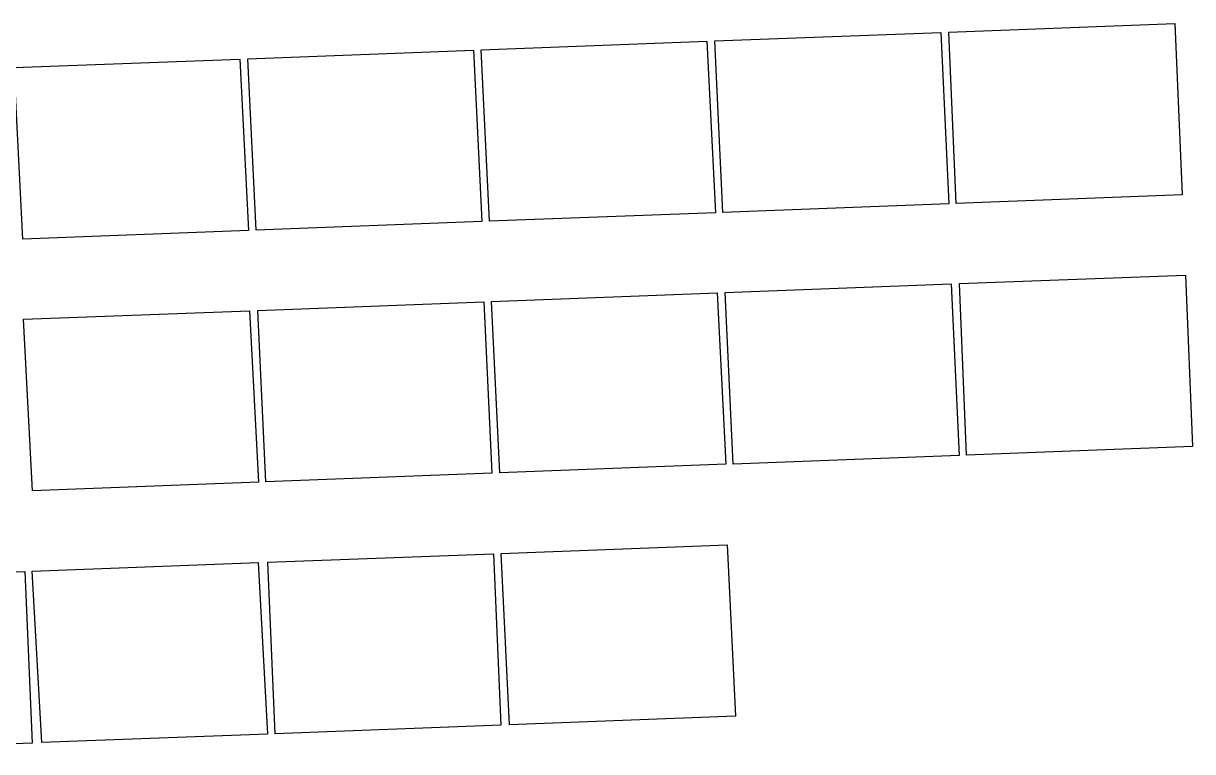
# Model space of a CAD drawing. Header units: metres. Extents: x 1956498 to 1957612, y 2277909 to 2278547.
# Drawn here: x 1956763.93 to 1956802.94, y 2278155.35 to 2278179.64 of the extents above; entities that cross this region are included whole.
import ezdxf

# ---------------------------------------------------------------- set-up
doc = ezdxf.new("R2010")
doc.units = ezdxf.units.M
doc.layers.add('PVcase PV Modules (full frames)', color=142, linetype='Continuous')

# ---------------------------------------------------------------- blocks, each defined once
blk = doc.blocks.new('3P6@20DEG F FX ID1 PVBlock')
at = {"color": 0, "transparency": 33554687}
blk.add_polyline3d([(0, 0, 2.083586713139974), (7.539539347030692, 0.2870042413902952, 2.083586713139975), (7.757297679336461, -5.433460050740019, 1.675326544159361e-15), (0.2177583323057694, -5.720464292130313, 0)], close=True, dxfattribs=at)

msp = doc.modelspace()

# ---------------------------------------------------------------- block references
at = {"layer": 'PVcase PV Modules (full frames)', "color": 144, "true_color": 0x007ca5, "transparency": 33554687, "extrusion": (-0.0150279942122016, -0.0005720638728663577, 0.9998869096717306), "rotation": 359.9997537009103}
msp.add_blockref('3P6@20DEG F FX ID1 PVBlock', (1956583.119927373, 2278162.512891823, -30093.773006649), dxfattribs=at)
at = {"layer": 'PVcase PV Modules (full frames)', "color": 144, "true_color": 0x007ca5, "transparency": 33554687, "extrusion": (-0.02306730909924508, -0.0008780928441671459, 0.9997335285984346), "rotation": 87.82000000000001}
msp.add_blockref('3P6@20DEG F FX ID1 PVBlock', (-2202096.020555725, 2041500.559837958, -46522.3453045751), dxfattribs=at)
at = {"layer": 'PVcase PV Modules (full frames)', "color": 144, "true_color": 0x007ca5, "transparency": 33554687, "extrusion": (-0.03017752074912577, -0.001148754061884927, 0.999543894786788), "rotation": 87.82000000000001}
msp.add_blockref('3P6@20DEG F FX ID1 PVBlock', (-2202096.020555725, 2041102.115180033, -61052.24576770662), dxfattribs=at)
at = {"layer": 'PVcase PV Modules (full frames)', "color": 144, "true_color": 0x007ca5, "transparency": 33554687, "extrusion": (-0.02975744494728363, -0.0011327632259353, 0.9995565073159612), "rotation": 87.82000000000001}
msp.add_blockref('3P6@20DEG F FX ID1 PVBlock', (-2202096.020555725, 2041135.406576282, -60193.80897580277), dxfattribs=at)
at = {"layer": 'PVcase PV Modules (full frames)', "color": 144, "true_color": 0x007ca5, "transparency": 33554687, "extrusion": (-0.0352519061012424, -0.001341918398785671, 0.9993775574682674), "rotation": 87.82000000000001}
msp.add_blockref('3P6@20DEG F FX ID1 PVBlock', (-2202096.020555725, 2040757.783009302, -71421.81940801331), dxfattribs=at)
at = {"layer": 'PVcase PV Modules (full frames)', "color": 144, "true_color": 0x007ca5, "transparency": 33554687, "extrusion": (-0.02180933243831052, -0.0008302060143967823, 0.9997618035195028), "rotation": 87.82000000000001}
msp.add_blockref('3P6@20DEG F FX ID1 PVBlock', (-2202087.621018474, 2041557.542848383, -43951.92629012256), dxfattribs=at)
at = {"layer": 'PVcase PV Modules (full frames)', "color": 144, "true_color": 0x007ca5, "transparency": 33554687, "extrusion": (-0.01020555822200111, -0.0003884903786095985, 0.9999478464683061), "rotation": 359.9998864149884}
msp.add_blockref('3P6@20DEG F FX ID1 PVBlock', (1956699.559561367, 2278163.27238142, -20239.30318883878), dxfattribs=at)
at = {"layer": 'PVcase PV Modules (full frames)', "color": 144, "true_color": 0x007ca5, "transparency": 33554687, "extrusion": (-0.03072130144148664, -0.00116945391606835, 0.9995273052874941), "rotation": 87.82000000000001}
msp.add_blockref('3P6@20DEG F FX ID1 PVBlock', (-2202087.621018473, 2041076.387190341, -62163.76209398163), dxfattribs=at)
at = {"layer": 'PVcase PV Modules (full frames)', "color": 144, "true_color": 0x007ca5, "transparency": 33554687, "extrusion": (-0.02110357455680259, -0.0008033402476616859, 0.9997769720219465), "rotation": 87.82000000000001}
msp.add_blockref('3P6@20DEG F FX ID1 PVBlock', (-2202087.621018473, 2041572.47264097, -42509.7672727464), dxfattribs=at)
at = {"layer": 'PVcase PV Modules (full frames)', "color": 144, "true_color": 0x007ca5, "transparency": 33554687, "extrusion": (-0.03866714189694323, -0.001471924638371134, 0.9992510623338764), "rotation": 87.82000000000001}
msp.add_blockref('3P6@20DEG F FX ID1 PVBlock', (-2202087.621018473, 2040501.578455516, -78401.13160111611), dxfattribs=at)
at = {"layer": 'PVcase PV Modules (full frames)', "color": 144, "true_color": 0x007ca5, "transparency": 33554687, "extrusion": (-0.01267754014910927, -0.0004825901989122286, 0.999919520302743), "rotation": 359.9998247235148}
msp.add_blockref('3P6@20DEG F FX ID1 PVBlock', (1956622.650798733, 2278149.729268602, -25291.38176090347), dxfattribs=at)
at = {"layer": 'PVcase PV Modules (full frames)', "color": 144, "true_color": 0x007ca5, "transparency": 33554687, "extrusion": (-0.0306908671801036, -0.001168295388776633, 0.9995282416008153), "rotation": 87.82000000000001}
msp.add_blockref('3P6@20DEG F FX ID1 PVBlock', (-2202079.211595959, 2041078.276096743, -62101.8791898455), dxfattribs=at)
at = {"layer": 'PVcase PV Modules (full frames)', "color": 144, "true_color": 0x007ca5, "transparency": 33554687, "extrusion": (-0.04715225435762185, -0.001794923584699001, 0.9988861011938844), "rotation": 87.82000000000001}
msp.add_blockref('3P6@20DEG F FX ID1 PVBlock', (-2202079.211595959, 2039761.522754404, -95740.87764389244), dxfattribs=at)
at = {"layer": 'PVcase PV Modules (full frames)', "color": 144, "true_color": 0x007ca5, "transparency": 33554687, "extrusion": (-0.01121862752471164, -0.0004270544305121512, 0.9999369780246029), "rotation": 359.9998627446371}
msp.add_blockref('3P6@20DEG F FX ID1 PVBlock', (1956640.215943121, 2278151.753817086, -22310.36637139439), dxfattribs=at)

doc.saveas('drawing.dxf')
